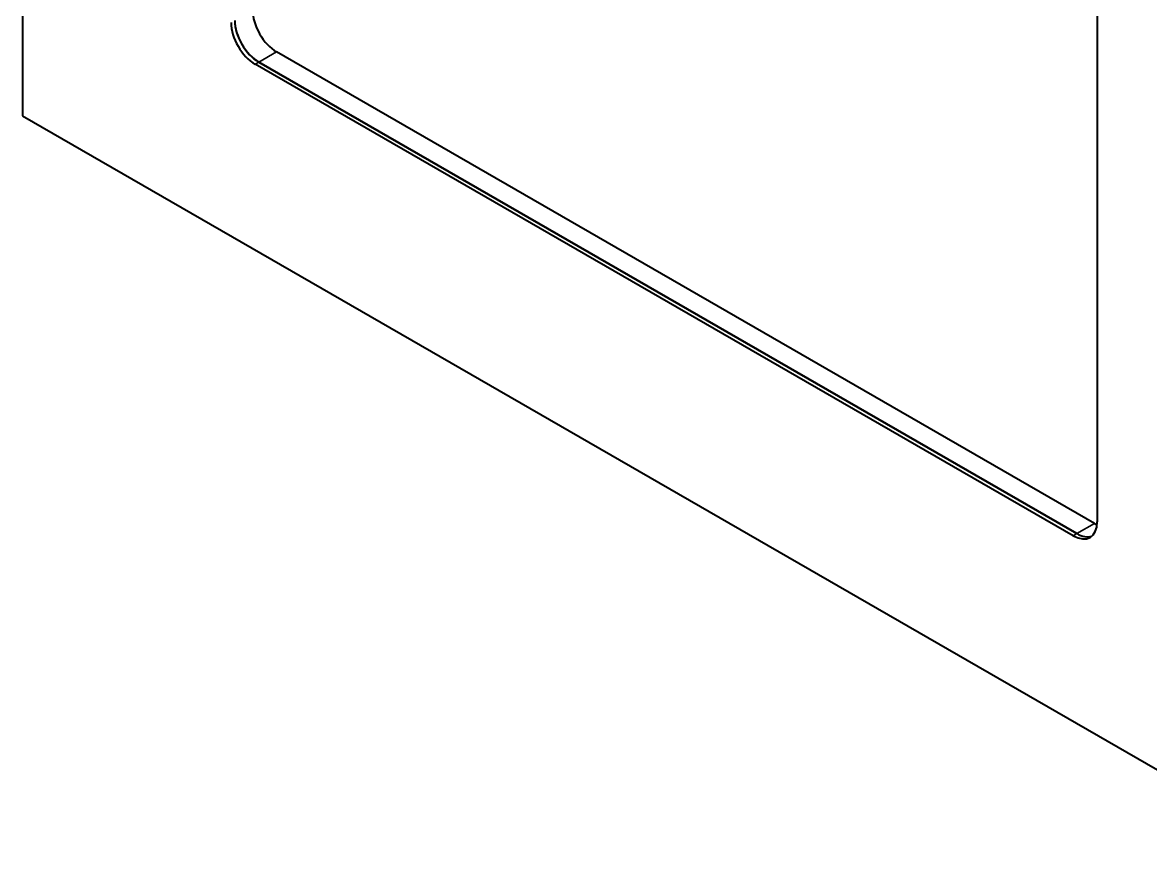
# Model space of a CAD drawing. Header units: millimetres. Extents: x 0 to 4752, y 0 to 3360.
# Drawn here: x 3631.9 to 4029.6, y 2097.1 to 2390.5 of the extents above; entities that cross this region are included whole.
import ezdxf

# ---------------------------------------------------------------- set-up
doc = ezdxf.new("R2010")
doc.units = ezdxf.units.MM
doc.header["$LTSCALE"] = 8
doc.layers.add('가시적인 것(ISO)', color=3, linetype='Continuous', lineweight=40)
doc.layers.add('가시적인 좁은 것(ISO)', color=3, linetype='Continuous', lineweight=35)

msp = doc.modelspace()

# ---------------------------------------------------------------- linework, layer by layer
at = {"layer": '가시적인 것(ISO)'}
for p, q in [((3631.868, 2939.771), (3631.868, 2357.678)), ((4010.877, 2646.3), (4010.877, 2214.635)), ((4009.972, 2214.076), (3721.472, 2380.212)), ((4002.392, 2209.711), (3713.892, 2375.847)), ((3715.193, 2376.596), (4003.693, 2210.46)), ((4003.693, 2210.46), (3715.193, 2376.596)), ((3631.868, 2357.678), (4084.416, 2097.072))]:
    msp.add_line(p, q, dxfattribs=at)
for centre, major_axis, start_param, end_param in [((3721.472, 2390.022), (5.988, -10.399), 3.9289245, 5.4997209), ((3715.193, 2386.407), (5.988, -10.399), 3.9289245, 5.4997209), ((3715.193, 2386.407), (-5.988, 10.399), 0.7873319, 2.3581282), ((3713.892, 2385.657), (-5.988, 10.399), 0.7873319, 2.3581282), ((4002.392, 2219.522), (5.988, -10.399), 5.4997209, 7.0705172), ((4009.972, 2223.887), (5.988, -10.399), 5.4997209, 5.6010343), ((4003.693, 2220.271), (5.988, -10.399), 5.4997209, 6.174759), ((4003.693, 2220.271), (5.988, -10.399), 5.4997209, 6.174759)]:
    msp.add_ellipse(centre, major_axis=major_axis, ratio=0.5780931, start_param=start_param, end_param=end_param, dxfattribs=at)
at = {"layer": '가시적인 좁은 것(ISO)'}
for p, q in [((3715.193, 2376.596), (3721.472, 2380.212)), ((3713.892, 2375.847), (3715.193, 2376.596)), ((4003.693, 2210.46), (4009.972, 2214.076)), ((4002.392, 2209.711), (4003.693, 2210.46))]:
    msp.add_line(p, q, dxfattribs=at)

doc.saveas('drawing.dxf')
